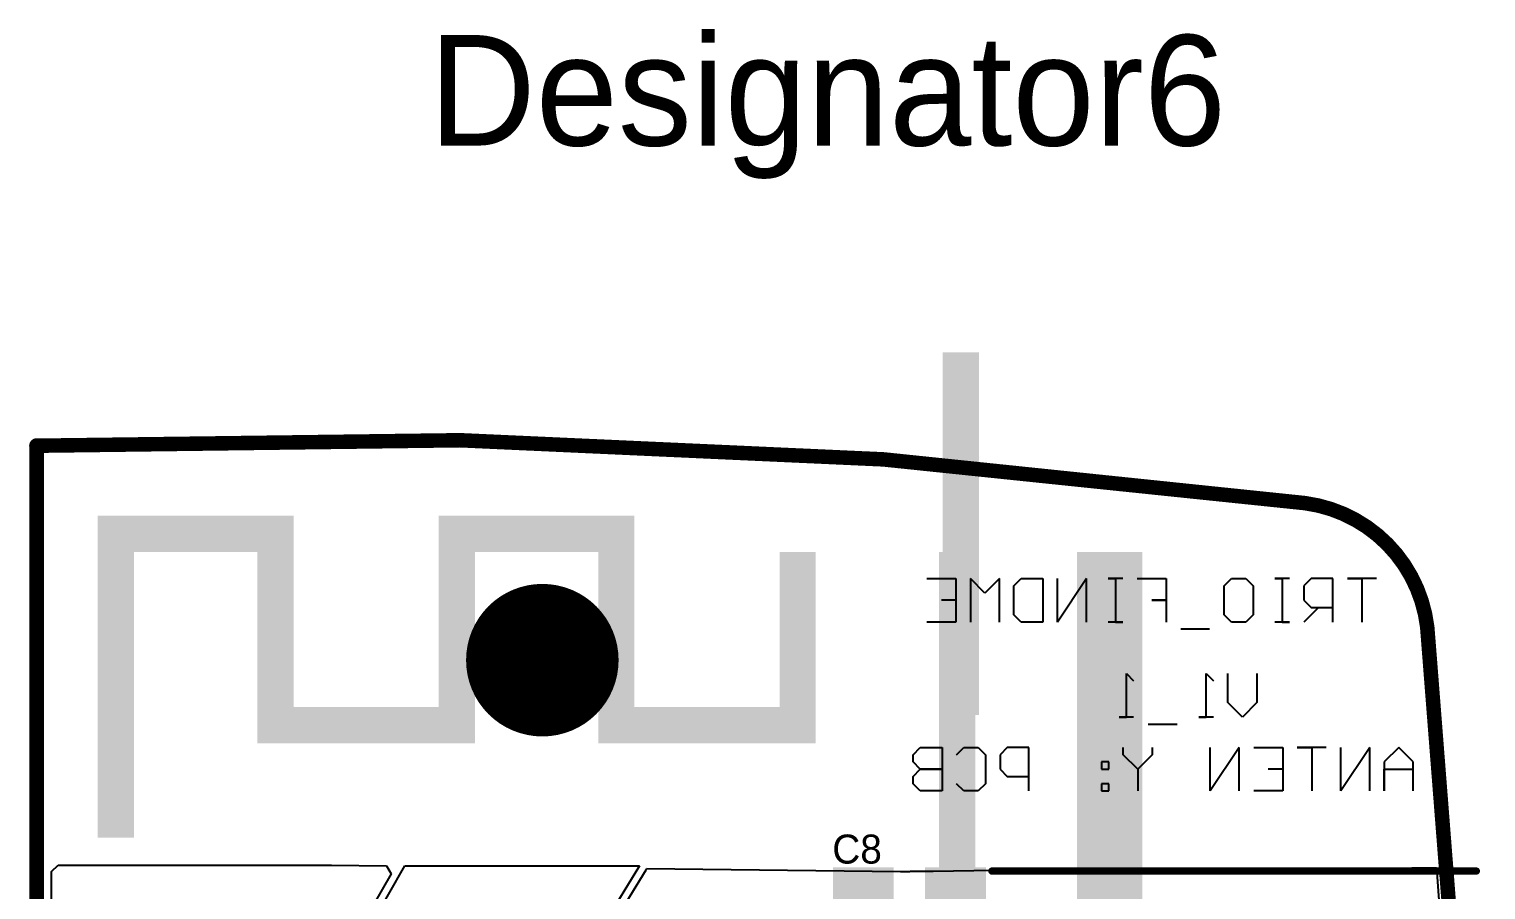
# Model space of a CAD drawing. Header units: millimetres. Extents: x 60.9 to 110.6, y 34.2 to 69.3.
# Drawn here: x 60.88 to 80.97, y 57.4 to 69.27 of the extents above; entities that cross this region are included whole.
import ezdxf

# ---------------------------------------------------------------- set-up
doc = ezdxf.new("R2010")
doc.units = ezdxf.units.MM
for name, color, linetype in [('BottomLayer', 5, 'Continuous'), ('BottomOverlay', 54, 'Continuous'), ('BottomSolder', 6, 'Continuous'), ('KeepOutLayer', 6, 'Continuous'), ('MultiLayer', 9, 'Continuous'), ('TopLayer', 1, 'Continuous'), ('TopOverlay', 2, 'Continuous'), ('TopPaste', 8, 'Continuous'), ('TopSolder', 216, 'Continuous'), ('ViaHoleLayer', 16, 'Continuous')]:
    doc.layers.add(name, color=color, linetype=linetype)

# ---------------------------------------------------------------- blocks, each defined once
blk = doc.blocks.new('ANTEN_2_4_1_1')
at = {"layer": 'TopLayer'}
for points in [[(-1.85, 2.65), (-1.35, 2.65), (-1.85, 7.65), (-1.35, 7.65)], [(-13.5, 4.9), (-10.8, 4.9), (-13.5, 5.4), (-10.8, 5.4)], [(-8.8, 4.9), (-6.1, 4.9), (-8.8, 5.4), (-6.1, 5.4)], [(-13.5, 0.96), (-13, 0.96), (-13.5, 4.9), (-13, 4.9)], [(-11.3, 2.26), (-10.8, 2.26), (-11.3, 4.9), (-10.8, 4.9)], [(-8.8, 2.26), (-8.3, 2.26), (-8.8, 4.9), (-8.3, 4.9)], [(-6.6, 2.26), (-6.1, 2.26), (-6.6, 4.9), (-6.1, 4.9)], [(-4.1, 2.26), (-3.6, 2.26), (-4.1, 4.9), (-3.6, 4.9)], [(-1.9, 0), (-1.4, 0), (-1.9, 4.9), (-1.4, 4.9)], [(0, 0), (0.9, 0), (0, 4.9), (0.9, 4.9)], [(-10.8, 2.26), (-8.8, 2.26), (-10.8, 2.76), (-8.8, 2.76)], [(-6.1, 2.26), (-4.1, 2.26), (-6.1, 2.76), (-4.1, 2.76)]]:
    blk.add_solid(points, dxfattribs=at)
at = {"layer": 'TopOverlay', "const_width": 0.1}
blk.add_lwpolyline([(-1.173, 0.5), (5.507, 0.5)], dxfattribs=at)
at = {"layer": 'TopOverlay', "const_width": 0.05}
for points in [[(-1.198, 0.5, 1), (-1.148, 0.5, 1)], [(5.482, 0.5, 1), (5.532, 0.5, 1)]]:
    blk.add_lwpolyline(points, format="xyb", close=True, dxfattribs=at)
blk = doc.blocks.new('0402_5')
at = {"layer": 'TopLayer'}
for points in [[(-0.9525, -0.254), (-0.3175, -0.254), (-0.9525, 0.254), (-0.3175, 0.254)], [(0.3175, -0.254), (0.9525, -0.254), (0.3175, 0.254), (0.9525, 0.254)]]:
    blk.add_solid(points, dxfattribs=at)
at = {"layer": 'TopPaste'}
for points in [[(-0.9525, -0.254), (-0.3175, -0.254), (-0.9525, 0.254), (-0.3175, 0.254)], [(0.3175, -0.254), (0.9525, -0.254), (0.3175, 0.254), (0.9525, 0.254)]]:
    blk.add_solid(points, dxfattribs=at)
at = {"layer": 'TopSolder'}
for points in [[(-1.0541, -0.3556), (-0.2159, -0.3556), (-1.0541, 0.3556), (-0.2159, 0.3556)], [(0.2159, -0.3556), (1.0541, -0.3556), (0.2159, 0.3556), (1.0541, 0.3556)]]:
    blk.add_solid(points, dxfattribs=at)

msp = doc.modelspace()

# ---------------------------------------------------------------- linework, layer by layer
at = {"layer": 'BottomLayer'}
for p, q in [((61.191, 57.657), (61.281, 57.747)), ((61.192, 55.715), (61.191, 57.657)), ((61.281, 57.747), (65.052, 57.747)), ((64.715, 55.386), (66.063, 57.738)), ((65.052, 57.747), (65.812, 57.738)), ((65.812, 57.738), (65.875, 57.628)), ((66.063, 57.738), (66.399, 57.738)), ((66.399, 57.738), (66.512, 57.738)), ((66.512, 57.738), (69.299, 57.738)), ((69.299, 57.738), (66.769, 53.619)), ((68.36, 56.002), (69.391, 57.681)), ((69.391, 57.681), (69.394, 57.698)), ((69.394, 57.698), (72.897, 57.659)), ((72.897, 57.659), (73.027, 57.658)), ((73.027, 57.658), (73.032, 57.663)), ((73.027, 57.658), (73.027, 57.658)), ((73.032, 57.663), (73.345, 57.663)), ((73.345, 57.663), (74.187, 57.675)), ((74.187, 57.675), (74.246, 57.678)), ((74.246, 57.678), (74.356, 57.675)), ((74.356, 57.675), (79.945, 57.707)), ((79.945, 57.707), (80.286, 57.707)), ((80.286, 57.707), (80.478, 55.174)), ((65.875, 57.628), (64.622, 55.441))]:
    msp.add_line(p, q, dxfattribs=at)
at = {"layer": 'BottomLayer', "const_width": 0.95}
msp.add_lwpolyline([(67.483, 60.571, 1), (68.433, 60.571, 1)], format="xyb", close=True, dxfattribs=at)
at = {"layer": 'BottomOverlay'}
for p, q in [((73.261, 61.697), (73.661, 61.697)), ((73.661, 61.697), (73.661, 61.097)), ((74.06, 61.497), (73.861, 61.697)), ((73.861, 61.697), (73.861, 61.097)), ((74.26, 61.697), (74.06, 61.497)), ((74.26, 61.097), (74.26, 61.697)), ((74.46, 61.597), (74.56, 61.697)), ((74.56, 61.697), (74.86, 61.697)), ((74.86, 61.697), (74.86, 61.097)), ((75.46, 61.697), (75.06, 61.097)), ((75.06, 61.097), (75.06, 61.697)), ((75.46, 61.097), (75.46, 61.697)), ((75.96, 61.697), (75.76, 61.697)), ((75.76, 61.697), (75.86, 61.697)), ((75.86, 61.697), (75.86, 61.097)), ((76.16, 61.697), (76.56, 61.697)), ((76.56, 61.697), (76.56, 61.397)), ((77.359, 61.597), (77.459, 61.697)), ((77.459, 61.697), (77.659, 61.697)), ((77.659, 61.697), (77.759, 61.597)), ((78.259, 61.697), (78.059, 61.697)), ((78.059, 61.697), (78.159, 61.697)), ((78.159, 61.697), (78.159, 61.097)), ((78.559, 61.697), (78.459, 61.597)), ((78.859, 61.697), (78.559, 61.697)), ((78.859, 61.097), (78.859, 61.697)), ((79.459, 61.697), (79.059, 61.697)), ((79.059, 61.697), (79.259, 61.697)), ((79.259, 61.697), (79.259, 61.097)), ((74.46, 61.197), (74.46, 61.597)), ((77.359, 61.197), (77.359, 61.597)), ((77.759, 61.597), (77.759, 61.197)), ((78.459, 61.597), (78.459, 61.397)), ((73.661, 61.397), (73.461, 61.397)), ((76.56, 61.397), (76.36, 61.397)), ((76.36, 61.397), (76.56, 61.397)), ((76.56, 61.397), (76.56, 61.097)), ((78.459, 61.397), (78.559, 61.297)), ((78.659, 61.297), (78.459, 61.097)), ((78.559, 61.297), (78.859, 61.297)), ((73.661, 61.097), (73.261, 61.097)), ((74.56, 61.097), (74.46, 61.197)), ((74.86, 61.097), (74.56, 61.097)), ((75.96, 61.097), (75.76, 61.097)), ((75.86, 61.097), (75.96, 61.097)), ((77.459, 61.097), (77.359, 61.197)), ((77.659, 61.097), (77.459, 61.097)), ((77.759, 61.197), (77.659, 61.097)), ((78.259, 61.097), (78.059, 61.097)), ((78.159, 61.097), (78.259, 61.097)), ((77.159, 60.997), (76.76, 60.997)), ((76.011, 59.786), (76.011, 60.386)), ((76.011, 60.386), (76.111, 60.286)), ((77.11, 59.786), (77.11, 60.386)), ((77.11, 60.386), (77.21, 60.286)), ((77.41, 59.986), (77.41, 60.386)), ((77.81, 60.386), (77.81, 59.986)), ((77.61, 59.786), (77.41, 59.986)), ((77.81, 59.986), (77.61, 59.786)), ((76.111, 59.786), (75.911, 59.786)), ((75.911, 59.786), (76.011, 59.786)), ((76.711, 59.686), (76.311, 59.686)), ((77.21, 59.786), (77.01, 59.786)), ((77.01, 59.786), (77.11, 59.786)), ((73.069, 59.267), (73.169, 59.367)), ((73.069, 59.168), (73.069, 59.267)), ((73.169, 59.367), (73.469, 59.367)), ((73.469, 59.367), (73.469, 58.768)), ((73.669, 59.267), (73.769, 59.367)), ((73.769, 59.367), (73.969, 59.367)), ((73.969, 59.367), (74.069, 59.267)), ((74.069, 59.267), (74.069, 58.868)), ((74.368, 59.367), (74.269, 59.267)), ((74.269, 59.267), (74.269, 59.068)), ((74.668, 59.367), (74.368, 59.367)), ((74.668, 58.768), (74.668, 59.367)), ((75.968, 59.267), (75.968, 59.367)), ((76.168, 59.068), (75.968, 59.267)), ((76.368, 59.267), (76.168, 59.068)), ((76.368, 59.367), (76.368, 59.267)), ((77.567, 59.367), (77.168, 58.768)), ((77.168, 58.768), (77.168, 59.367)), ((77.567, 58.768), (77.567, 59.367)), ((77.767, 59.367), (78.167, 59.367)), ((78.167, 59.367), (78.167, 58.768)), ((78.767, 59.367), (78.367, 59.367)), ((78.367, 59.367), (78.567, 59.367)), ((78.567, 59.367), (78.567, 58.768)), ((79.367, 59.367), (78.967, 58.768)), ((78.967, 58.768), (78.967, 59.367)), ((79.367, 58.768), (79.367, 59.367)), ((79.767, 59.367), (79.567, 59.168)), ((79.967, 59.168), (79.767, 59.367)), ((73.169, 59.068), (73.069, 59.168)), ((73.069, 58.968), (73.169, 59.068)), ((73.169, 59.068), (73.469, 59.068)), ((73.469, 59.068), (73.169, 59.068)), ((74.269, 59.068), (74.368, 58.968)), ((75.768, 59.168), (75.668, 59.168)), ((75.668, 59.168), (75.668, 59.068)), ((75.668, 59.068), (75.768, 59.068)), ((75.768, 59.068), (75.768, 59.168)), ((76.168, 59.068), (76.168, 58.768)), ((78.167, 59.068), (77.967, 59.068)), ((79.567, 59.168), (79.567, 58.768)), ((79.567, 58.768), (79.567, 59.068)), ((79.567, 59.068), (79.967, 59.068)), ((79.967, 58.768), (79.967, 59.168)), ((73.069, 58.868), (73.069, 58.968)), ((73.169, 58.768), (73.069, 58.868)), ((73.769, 58.768), (73.669, 58.868)), ((74.069, 58.868), (73.969, 58.768)), ((74.368, 58.968), (74.668, 58.968)), ((75.768, 58.868), (75.668, 58.868)), ((75.668, 58.868), (75.668, 58.768)), ((75.768, 58.768), (75.768, 58.868)), ((73.469, 58.768), (73.169, 58.768)), ((73.969, 58.768), (73.769, 58.768)), ((75.668, 58.768), (75.768, 58.768)), ((78.167, 58.768), (77.767, 58.768))]:
    msp.add_line(p, q, dxfattribs=at)
at = {"layer": 'BottomSolder'}
for p, q in [((64.715, 55.386), (66.063, 57.738)), ((66.063, 57.738), (66.399, 57.738)), ((66.399, 57.738), (66.512, 57.738)), ((66.512, 57.738), (69.299, 57.738)), ((69.299, 57.738), (66.769, 53.619))]:
    msp.add_line(p, q, dxfattribs=at)
at = {"layer": 'BottomSolder', "const_width": 1.052}
msp.add_lwpolyline([(67.433, 60.571, 1), (68.484, 60.571, 1)], format="xyb", close=True, dxfattribs=at)
at = {"layer": 'KeepOutLayer', "const_width": 0.2}
for points in [[(60.983, 63.527, -0.043654), (78.473, 62.736)], [(78.474, 62.736, -0.342893), (80.159, 61.025)], [(80.159, 61.025, -0.058605), (80.159, 36.851)]]:
    msp.add_lwpolyline(points, format="xyb", dxfattribs=at)
at = {"layer": 'KeepOutLayer', "const_width": 0.1}
for points in [[(60.933, 63.527, 1), (61.033, 63.527, 1)], [(60.936, 63.53, 1), (61.036, 63.53, 1)], [(78.423, 62.736, 1), (78.523, 62.736, 1)], [(78.424, 62.736, 1), (78.524, 62.736, 1)], [(80.109, 61.025, 1), (80.209, 61.025, 1)], [(80.109, 61.025, 1), (80.209, 61.025, 1)]]:
    msp.add_lwpolyline(points, format="xyb", close=True, dxfattribs=at)
at = {"layer": 'KeepOutLayer', "const_width": 0.2}
msp.add_lwpolyline([(60.986, 63.53), (60.988, 55.521)], dxfattribs=at)
at = {"layer": 'MultiLayer', "const_width": 0.95}
msp.add_lwpolyline([(67.483, 60.571, 1), (68.433, 60.571, 1)], format="xyb", close=True, dxfattribs=at)
at = {"layer": 'TopLayer', "const_width": 0.95}
msp.add_lwpolyline([(67.483, 60.571, 1), (68.433, 60.571, 1)], format="xyb", close=True, dxfattribs=at)
at = {"layer": 'TopSolder', "const_width": 1.052}
msp.add_lwpolyline([(67.433, 60.571, 1), (68.484, 60.571, 1)], format="xyb", close=True, dxfattribs=at)
at = {"layer": 'ViaHoleLayer', "const_width": 0.95}
msp.add_lwpolyline([(67.483, 60.571, 1), (68.433, 60.571, 1)], format="xyb", close=True, dxfattribs=at)

# ---------------------------------------------------------------- block references
for name, p, rotation in [('ANTEN_2_4_1_1', (75.329, 57.164), 360), ('0402_5', (73.02, 57.358), 180)]:
    msp.add_blockref(name, p, dxfattribs=dict(rotation=rotation))

# ---------------------------------------------------------------- texts
at = {"layer": 'TopOverlay'}
for s, height, p in [('Designator6', 1.524, (66.396, 67.665)), ('C8', 0.4, (71.956, 57.767))]:
    msp.add_text(s, height=height, dxfattribs=at).set_placement(p)

doc.saveas('drawing.dxf')
